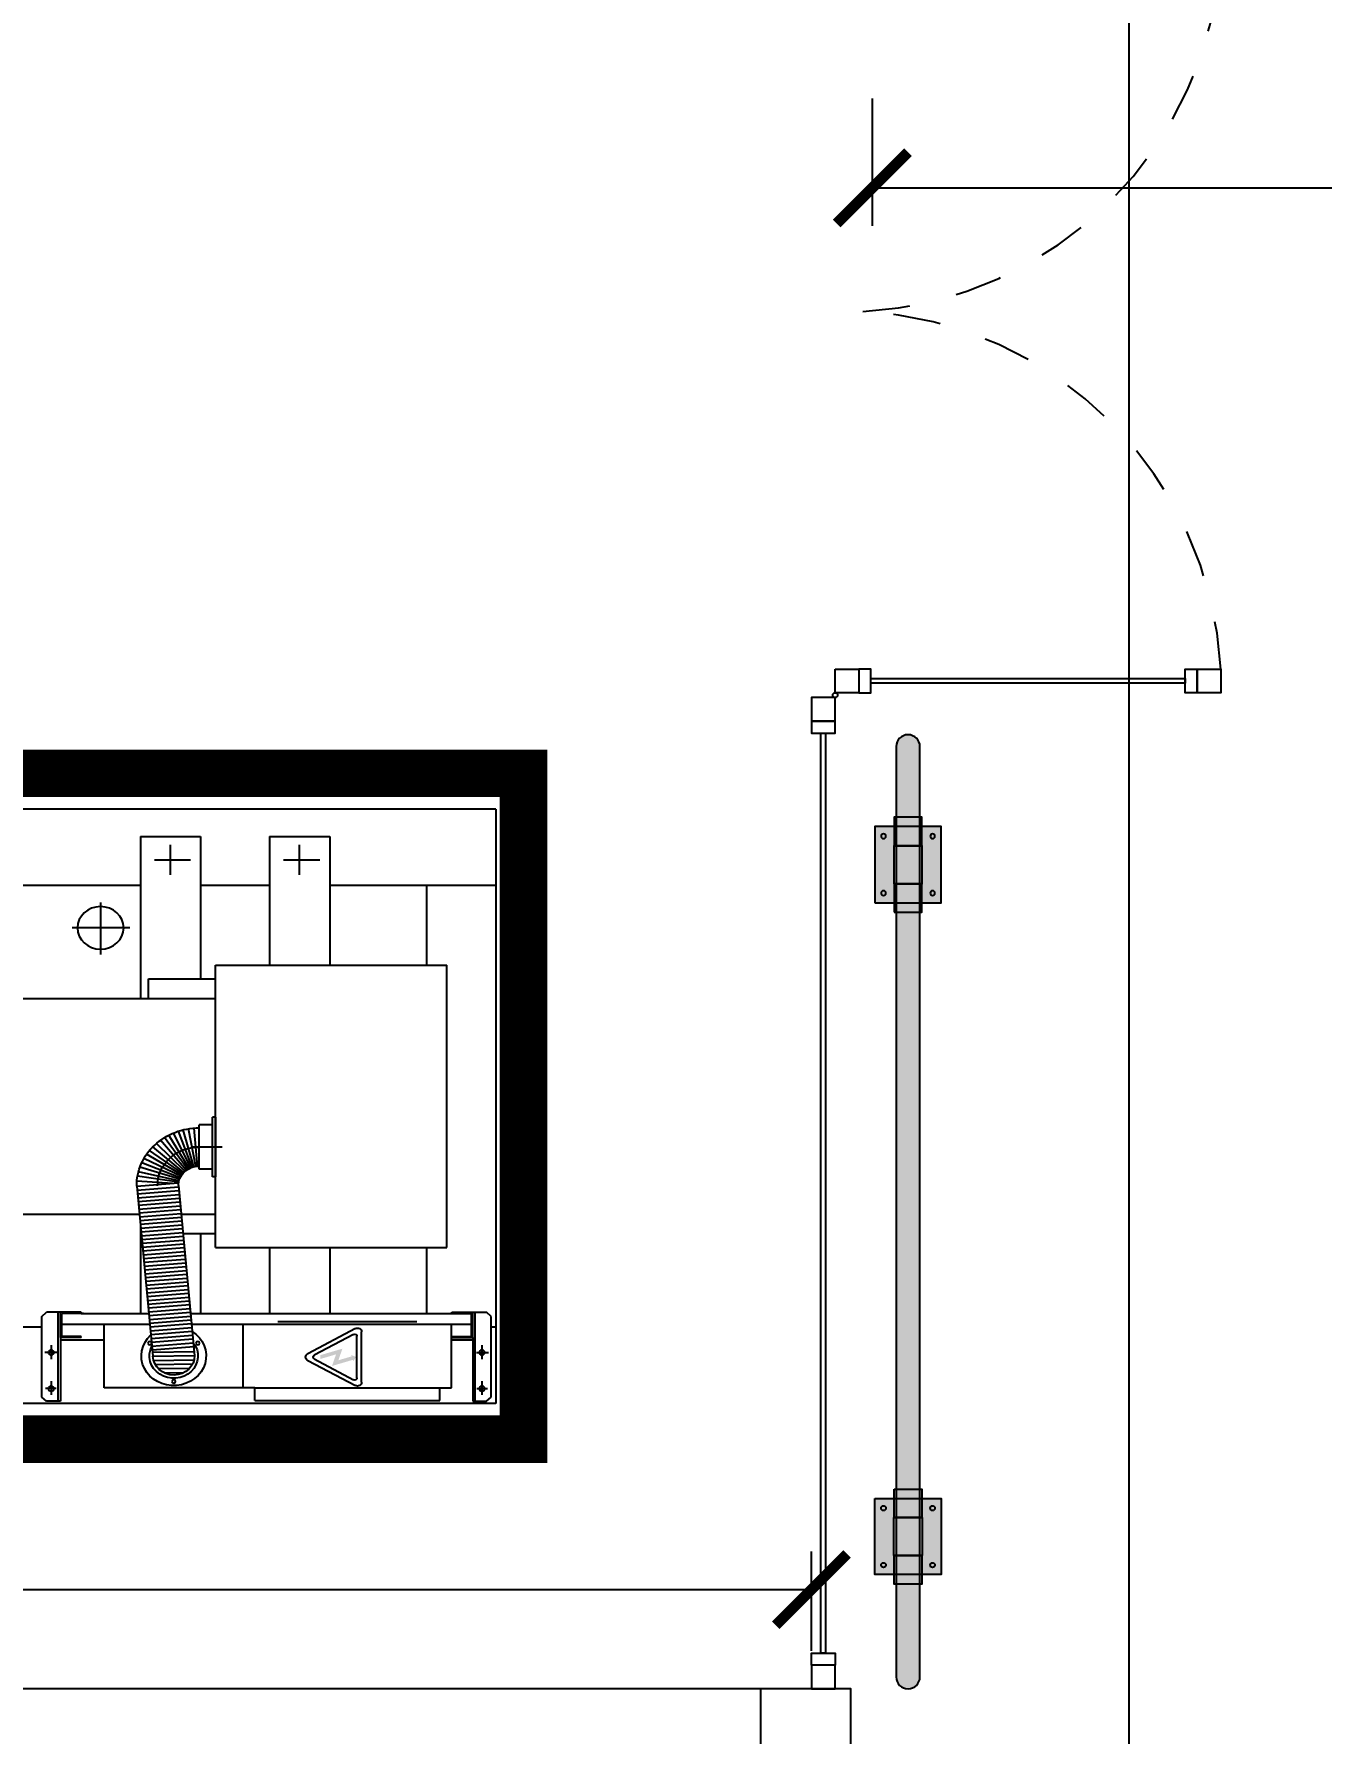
# Model space of a CAD drawing. Header units: millimetres. Extents: x -129 to 3172, y -143 to 919.
# Drawn here: x -50.74 to -48.033, y 33.584 to 37.158 of the extents above; entities that cross this region are included whole.
import ezdxf

# ---------------------------------------------------------------- set-up
doc = ezdxf.new("R2010")
doc.units = ezdxf.units.MM
doc.header["$LTSCALE"] = 0.1
doc.linetypes.add('DASHED2', pattern=[0.375, 0.25, -0.125])
doc.linetypes.add('HIDDEN', pattern=[9.525, 6.35, -3.175])
for name, color, linetype in [('A-MURO BLOCK', 4, 'Continuous'), ('C-METALICA', 8, 'Continuous'), ('D-PARACHOQUE', 8, 'Continuous'), ('E-GENERAL', 8, 'Continuous'), ('H-HATCH MURO', 252, 'Continuous'), ('P-PINT VIAL AMARILLA', 9, 'Continuous'), ('zA-COTAS', 1, 'Continuous')]:
    doc.layers.add(name, color=color, linetype=linetype)
doc.styles.add('ROMANS', font='ROMANS.SHX', dxfattribs={"width": 0.8, "height": 0.2})
doc.dimstyles.new('COTA 1-125', dxfattribs={"dimtxt": 0.2, "dimasz": 0.15, "dimexe": 0.08, "dimexo": 0.08, "dimgap": 0.06, "dimtad": 1, "dimzin": 0, "dimdsep": 46, "dimtxsty": 'ROMANS', "dimblk": 'ARCHTICK', "dimcen": 0, "dimclrd": 256, "dimclre": 8, "dimclrt": 3, "dimadec": 0, "dimazin": 0, "dimtfac": 1, "dimtofl": 0, "dimtmove": 0, "dimatfit": 3, "dimldrblk": 'ARCHTICK', "dimfxl": 1, "dimtolj": 1, "dimtzin": 0, "dimlwd": -1, "dimlwe": -1, "dimarcsym": 0})

# ---------------------------------------------------------------- blocks, each defined once
blk = doc.blocks.new('PLT - Parachoque pie')
at = {"layer": 'D-PARACHOQUE'}
h = blk.add_hatch(color=253, dxfattribs=at)
h.paths.add_polyline_path([(0.041, 0.18), (0.099, 0.18), (0.099, 0.12), (0.041, 0.12)])
h.paths.add_polyline_path([(0.04, 0.12), (0.1, 0.12), (0.1, 0.04), (0.04, 0.04)])
h.paths.add_polyline_path([(0.041, 0.04), (0.099, 0.04), (0.099, -0.02), (0.041, -0.02)])
blk.add_hatch(color=254, dxfattribs=at).paths.add_polyline_path([(0, 0.16), (0.14, 0.16), (0.14, 0), (0, 0)])
for points in [[(0.041, 0.18), (0.099, 0.18), (0.099, 0.12), (0.041, 0.12)], [(0, 0.16), (0.14, 0.16), (0.14, 0), (0, 0)], [(0.04, 0.12), (0.1, 0.12), (0.1, 0.04), (0.04, 0.04)], [(0.041, 0.04), (0.099, 0.04), (0.099, -0.02), (0.041, -0.02)]]:
    blk.add_lwpolyline(points, close=True, dxfattribs=at)
for centre in [(0.0184, 0.1398, -0.0122), (0.1216, 0.1398, -0.0122), (0.0184, 0.0202, -0.0122), (0.1216, 0.0202, -0.0122)]:
    blk.add_circle(centre, 0.00498, dxfattribs=at)
blk = doc.blocks.new('grupo electrogeno')
at = {"layer": 'E-GENERAL'}
blk.add_hatch(color=256, dxfattribs=at).paths.add_polyline_path([(-162.1993, 150.7831), (-162.2078, 150.8075), (-162.1798, 150.7993), (-162.1808, 150.7964), (-162.1706, 150.8006), (-162.1763, 150.8094), (-162.1773, 150.8066), (-162.2212, 150.8195), (-162.2127, 150.7951), (-162.2458, 150.8048), (-162.2458, 150.7968)])
for p, q in [((-161.8766, 150.8983), (-164.7965, 150.8983)), ((-161.8766, 149.6483), (-161.8766, 150.8983)), ((-162.2722, 150.8077), (-162.1721, 150.8608)), ((-162.5211, 150.8248), (-162.5859, 150.8258)), ((-162.5334, 150.8338), (-162.5732, 150.8344)), ((-162.2586, 150.8047), (-162.176, 150.8484)), ((-162.1687, 150.8446), (-162.1687, 150.757)), ((-162.1589, 150.8538), (-162.1589, 150.7477)), ((-162.6318, 150.4414), (-162.5978, 150.799)), ((-162.5103, 150.7896), (-162.5979, 150.7909)), ((-162.5102, 150.7983), (-162.5978, 150.7996)), ((-162.5112, 150.8071), (-162.5964, 150.8084)), ((-162.5146, 150.816), (-162.5927, 150.8171)), ((-162.5442, 150.4401), (-162.5102, 150.7983)), ((-162.1721, 150.7408), (-162.2722, 150.7938)), ((-162.176, 150.7532), (-162.2586, 150.7969)), ((-162.7924, 150.7644), (-162.7, 150.7644)), ((-162.6021, 150.7535), (-162.5151, 150.7465)), ((-162.6013, 150.7615), (-162.5143, 150.7545)), ((-162.6006, 150.7695), (-162.5136, 150.7625)), ((-162.5998, 150.7775), (-162.5128, 150.7705)), ((-162.599, 150.7855), (-162.5121, 150.7785)), ((-161.97, 150.7644), (-161.9252, 150.7644)), ((-162.8314, 150.7376), (-162.8995, 150.7376)), ((-162.6051, 150.7215), (-162.5181, 150.7145)), ((-162.6044, 150.7295), (-162.5174, 150.7225)), ((-162.6036, 150.7375), (-162.5166, 150.7305)), ((-162.6028, 150.7455), (-162.5159, 150.7385)), ((-161.8766, 150.7376), (-161.8863, 150.7376)), ((-162.624, 150.523), (-162.624, 150.709)), ((-162.6089, 150.6815), (-162.5219, 150.6746)), ((-162.6082, 150.6895), (-162.5212, 150.6825)), ((-162.6074, 150.6975), (-162.5204, 150.6905)), ((-162.6066, 150.7055), (-162.5197, 150.6985)), ((-162.6059, 150.7135), (-162.5189, 150.7065)), ((-162.4975, 150.5412), (-162.4975, 150.709)), ((-162.3525, 150.5702), (-162.3525, 150.709)), ((-162.226, 150.5702), (-162.226, 150.709)), ((-162.0225, 150.5702), (-162.0225, 150.709)), ((-162.612, 150.6495), (-162.525, 150.6426)), ((-162.6112, 150.6575), (-162.5242, 150.6506)), ((-162.6105, 150.6655), (-162.5235, 150.6586)), ((-162.6097, 150.6735), (-162.5227, 150.6666)), ((-162.6158, 150.6095), (-162.5288, 150.6026)), ((-162.615, 150.6175), (-162.528, 150.6106)), ((-162.6143, 150.6255), (-162.5273, 150.6186)), ((-162.6135, 150.6335), (-162.5265, 150.6266)), ((-162.6127, 150.6415), (-162.5257, 150.6346)), ((-162.6188, 150.5776), (-162.5318, 150.5706)), ((-162.6181, 150.5855), (-162.5311, 150.5786)), ((-162.6173, 150.5935), (-162.5303, 150.5866)), ((-162.6165, 150.6015), (-162.5295, 150.5946)), ((-162.6226, 150.5376), (-162.5356, 150.5306)), ((-162.6219, 150.5456), (-162.5349, 150.5386)), ((-162.6211, 150.5536), (-162.5341, 150.5466)), ((-162.6203, 150.5616), (-162.5333, 150.5546)), ((-162.6196, 150.5696), (-162.5326, 150.5626)), ((-162.6257, 150.5056), (-162.5387, 150.4986)), ((-162.6249, 150.5136), (-162.5379, 150.5066)), ((-162.6241, 150.5216), (-162.5371, 150.5146)), ((-162.6234, 150.5296), (-162.5364, 150.5226)), ((-162.6295, 150.4656), (-162.5425, 150.4586)), ((-162.6287, 150.4736), (-162.5417, 150.4666)), ((-162.6279, 150.4816), (-162.5409, 150.4746)), ((-162.6272, 150.4896), (-162.5402, 150.4826)), ((-162.6264, 150.4976), (-162.5394, 150.4906)), ((-162.6317, 150.4416), (-162.5447, 150.4346)), ((-162.5568, 150.4356), (-162.6315, 150.4306)), ((-162.631, 150.4496), (-162.544, 150.4426)), ((-162.6302, 150.4576), (-162.5432, 150.4506)), ((-162.5437, 150.4332), (-162.6302, 150.4207)), ((-162.543, 150.4299), (-162.6281, 150.4109)), ((-162.542, 150.4267), (-162.6251, 150.4013)), ((-162.5407, 150.4236), (-162.6212, 150.392)), ((-162.5391, 150.4206), (-162.6166, 150.383)), ((-162.5373, 150.4178), (-162.6111, 150.3744)), ((-162.5352, 150.415), (-162.6049, 150.3663)), ((-162.5329, 150.4125), (-162.5979, 150.3586)), ((-162.5304, 150.4101), (-162.5903, 150.3515)), ((-162.5277, 150.4079), (-162.5821, 150.345)), ((-162.5247, 150.406), (-162.5733, 150.3391)), ((-162.5216, 150.4043), (-162.564, 150.3339)), ((-162.5184, 150.4028), (-162.5543, 150.3295)), ((-162.515, 150.4015), (-162.5442, 150.3258)), ((-162.5116, 150.4006), (-162.5339, 150.3228)), ((-162.5078, 150.3998), (-162.5227, 150.3206)), ((-162.5041, 150.3994), (-162.5113, 150.3193)), ((-162.5004, 150.4059), (-162.5004, 150.3122)), ((-162.4722, 150.4059), (-162.5004, 150.4059)), ((-162.4664, 150.4216), (-162.4722, 150.4216)), ((-162.4722, 150.4216), (-162.4722, 150.2966)), ((-162.4664, 150.2966), (-162.4664, 150.4216)), ((-162.4519, 150.3591), (-162.5138, 150.3591)), ((-162.4722, 150.3122), (-162.5004, 150.3122)), ((-162.4664, 150.2966), (-162.4722, 150.2966)), ((-162.624, 149.7063), (-162.624, 150.0465)), ((-162.4975, 149.7063), (-162.4975, 150.0054)), ((-162.3525, 149.7063), (-162.3525, 149.9764)), ((-162.226, 149.7063), (-162.226, 149.9764)), ((-162.0225, 149.809), (-162.0225, 149.9764)), ((-162.7078, 149.8446), (-162.7078, 149.9545)), ((-162.6465, 149.8983), (-162.7678, 149.8983)), ((-162.624, 149.809), (-162.9102, 149.809)), ((-162.5608, 149.7866), (-162.5608, 149.7236)), ((-162.3525, 149.809), (-162.4975, 149.809)), ((-162.2892, 149.7866), (-162.2892, 149.7236)), ((-161.8766, 149.809), (-162.226, 149.809)), ((-162.5947, 149.7554), (-162.5187, 149.7554)), ((-162.3232, 149.7554), (-162.2471, 149.7554)), ((-162.624, 149.7063), (-162.4975, 149.7063)), ((-162.3525, 149.7063), (-162.226, 149.7063)), ((-161.8766, 149.6483), (-164.7965, 149.6483))]:
    blk.add_line(p, q, dxfattribs=at)
at = {"layer": 'E-GENERAL', "linetype": 'Continuous'}
for p, q in [((-162.8216, 150.8938), (-162.8314, 150.8849)), ((-162.7924, 150.8938), (-162.8216, 150.8938)), ((-162.7973, 150.8938), (-162.7973, 150.7063)), ((-162.7924, 150.7599), (-162.7924, 150.8938)), ((-161.9252, 150.7599), (-161.9252, 150.8938)), ((-161.9252, 150.8938), (-161.896, 150.8938)), ((-161.9204, 150.8938), (-161.9204, 150.7063)), ((-161.896, 150.8938), (-161.8863, 150.8849)), ((-162.8314, 150.8849), (-162.8314, 150.7153)), ((-162.8013, 150.867), (-162.8236, 150.867)), ((-162.8119, 150.8511), (-162.8119, 150.8805)), ((-162.7, 150.8653), (-162.7, 150.7313)), ((-162.408, 150.8653), (-162.7, 150.8653)), ((-162.3836, 150.8653), (-162.408, 150.8653)), ((-162.408, 150.8653), (-162.408, 150.7313)), ((-162.3836, 150.892), (-161.9943, 150.892)), ((-162.3836, 150.892), (-162.3836, 150.8653)), ((-162.3836, 150.8653), (-161.9943, 150.8653)), ((-161.9943, 150.892), (-161.9943, 150.8653)), ((-161.9943, 150.8653), (-161.97, 150.8653)), ((-161.97, 150.8653), (-161.97, 150.7313)), ((-161.9164, 150.867), (-161.894, 150.867)), ((-161.9058, 150.8511), (-161.9058, 150.8805)), ((-161.8863, 150.8849), (-161.8863, 150.7153)), ((-162.8001, 150.7912), (-162.8254, 150.7912)), ((-162.8119, 150.7754), (-162.8119, 150.8054)), ((-161.9175, 150.7912), (-161.8923, 150.7912)), ((-161.9058, 150.7754), (-161.9058, 150.8054)), ((-162.7924, 150.7599), (-162.7924, 150.7063)), ((-162.7486, 150.7599), (-162.7924, 150.7599)), ((-162.7895, 150.7572), (-162.7895, 150.709)), ((-162.7486, 150.7572), (-162.7895, 150.7572)), ((-162.7486, 150.7599), (-162.7486, 150.7572)), ((-161.969, 150.7599), (-161.969, 150.7572)), ((-161.969, 150.7599), (-161.9252, 150.7599)), ((-161.969, 150.7572), (-161.9281, 150.7572)), ((-161.9281, 150.7572), (-161.9281, 150.709)), ((-161.9252, 150.7599), (-161.9252, 150.7063)), ((-161.9252, 150.7599), (-161.9252, 150.7063)), ((-161.9252, 150.7599), (-161.9252, 150.7063)), ((-162.8314, 150.7153), (-162.8216, 150.7063)), ((-162.7895, 150.7313), (-162.6042, 150.7313)), ((-162.5165, 150.7313), (-161.9281, 150.7313)), ((-162.408, 150.7313), (-161.97, 150.7313)), ((-162.335, 150.7261), (-162.043, 150.7261)), ((-161.8863, 150.7153), (-161.896, 150.7063)), ((-162.7486, 150.7063), (-162.8216, 150.7063)), ((-162.7438, 150.709), (-162.7895, 150.709)), ((-162.7486, 150.709), (-162.6063, 150.709)), ((-162.7486, 150.709), (-162.7486, 150.7063)), ((-162.5187, 150.709), (-161.969, 150.709)), ((-161.969, 150.709), (-161.9281, 150.709)), ((-161.969, 150.709), (-161.969, 150.7063)), ((-161.969, 150.7063), (-161.896, 150.7063)), ((-162.5346, 150.5412), (-162.4664, 150.5412)), ((-162.4664, 150.5702), (-161.9797, 150.5702)), ((-162.4664, 150.5702), (-161.9797, 150.5702)), ((-162.4664, 150.5702), (-162.4664, 149.9764)), ((-161.9797, 150.5702), (-161.9797, 149.9764)), ((-163.0747, 150.5001), (-162.6262, 150.5001)), ((-162.5385, 150.5001), (-162.4664, 150.5001)), ((-163.0747, 150.0465), (-162.4664, 150.0465)), ((-162.6073, 150.0465), (-162.6073, 150.0054)), ((-162.6073, 150.0054), (-162.4664, 150.0054)), ((-162.4664, 149.9764), (-161.9797, 149.9764))]:
    blk.add_line(p, q, dxfattribs=at)
for centre in [(-162.8119, 150.867), (-161.9058, 150.867), (-162.8119, 150.7912), (-161.9058, 150.7912)]:
    blk.add_ellipse(centre, major_axis=(-0.00584, 0), ratio=0.91735, dxfattribs=at)
at = {"layer": 'E-GENERAL'}
for centre, major_axis, start_param, end_param in [((-162.554, 150.7983), (0.0681, 0), -0.96281, 3.929133), ((-162.1677, 150.8538), (0.00876, 0), 0, 2.094395), ((-162.554, 150.7983), (-0.0511, 0), 2.507091, 6.741313), ((-162.554, 150.7983), (0.0438, 0), -0.016199, 3.125393), ((-162.1735, 150.8446), (0.00487, 0), 0, 2.094395), ((-162.2679, 150.8008), (0.00876, 0), 2.094395, 4.18879), ((-162.2562, 150.8008), (0.00487, 0), 2.094395, 4.18879), ((-162.1735, 150.757), (-0.00487, 0), 1.047198, 3.141593), ((-162.1677, 150.7477), (0.00876, 0), 4.18879, 6.283185), ((-162.5004, 150.4394), (-0.1314, 0), -0.016199, 1.570796), ((-162.5004, 150.4394), (0.0876, 0), 3.125393, 4.712389), ((-162.5004, 150.4394), (-0.0438, 0), -0.016199, 1.570796)]:
    blk.add_ellipse(centre, major_axis=major_axis, ratio=0.91735, start_param=start_param, end_param=end_param, dxfattribs=at)
for centre, major_axis in [((-162.554, 150.8519), (-0.00389, 0)), ((-162.6045, 150.7715), (-0.00389, 0)), ((-162.5034, 150.7715), (-0.00389, 0)), ((-162.7078, 149.8983), (-0.0487, 0))]:
    blk.add_ellipse(centre, major_axis=major_axis, ratio=0.91735, dxfattribs=at)
blk = doc.blocks.new('A$C1F186A80')
at = {"xscale": -1, "rotation": 180}
blk.add_blockref('grupo electrogeno', (165.3067, 151.3562), dxfattribs=at)
blk = doc.blocks.new('_ARCHTICK')
at = {"color": 0, "linetype": 'ByBlock', "const_width": 0.15}
blk.add_lwpolyline([(-0.5, -0.5), (0.5, 0.5)], dxfattribs=at)
blk = doc.blocks.new('*D414')
at = {"layer": 'Defpoints', "color": 0, "transparency": 16777216}
for p in [(-49.1047, 33.8871), (-53.1984, 33.6785, -0.0219), (-49.1047, 33.6785, -0.0103)]:
    blk.add_point(p, dxfattribs=at)
at = {"layer": 'zA-COTAS', "color": 8, "linetype": 'HIDDEN', "transparency": 16777216}
for p, q in [((-53.1984, 33.7585), (-53.1984, 33.9671)), ((-49.1047, 33.7585), (-49.1047, 33.9671))]:
    blk.add_line(p, q, dxfattribs=at)
at = {"layer": 'zA-COTAS', "transparency": 16777216}
blk.add_line((-53.1984, 33.8871), (-49.1047, 33.8871), dxfattribs=at)
at = {"layer": 'zA-COTAS', "transparency": 16777216, "xscale": 0.15, "yscale": 0.15, "zscale": 0.15, "rotation": 180}
blk.add_blockref('_ARCHTICK', (-53.1984, 33.8871), dxfattribs=at)
at = {"layer": 'zA-COTAS', "transparency": 16777216, "xscale": 0.15, "yscale": 0.15, "zscale": 0.15}
blk.add_blockref('_ARCHTICK', (-49.1047, 33.8871), dxfattribs=at)
at = {"layer": 'zA-COTAS', "color": 3, "transparency": 16777216, "insert": (-51.1515, 34.0471), "char_height": 0.2, "attachment_point": 5, "style": 'ROMANS'}
blk.add_mtext('\\A1;4.09', dxfattribs=at)
blk = doc.blocks.new('*D421')
at = {"layer": 'Defpoints', "color": 0, "transparency": 16777216}
for p in [(-48.4367, 37.3866, 0.0017), (-48.4367, 4.5807), (-48.2227, 4.5807, -0.0201)]:
    blk.add_point(p, dxfattribs=at)
at = {"layer": 'zA-COTAS', "transparency": 16777216}
blk.add_line((-48.4367, 37.3866), (-48.4367, 4.5807), dxfattribs=at)
at = {"layer": 'zA-COTAS', "color": 8, "linetype": 'HIDDEN', "transparency": 16777216}
blk.add_line((-48.3027, 4.5807), (-48.5167, 4.5807), dxfattribs=at)
at = {"layer": 'zA-COTAS', "transparency": 16777216, "xscale": 0.15, "yscale": 0.15, "zscale": 0.15}
for p, rotation in [((-48.4367, 37.3866), 90), ((-48.4367, 4.5807), 270)]:
    blk.add_blockref('_ARCHTICK', p, dxfattribs=dict(at, rotation=rotation))
at = {"layer": 'zA-COTAS', "color": 3, "transparency": 16777216, "insert": (-48.5967, 20.9836), "char_height": 0.2, "attachment_point": 5, "rotation": 90, "style": 'ROMANS'}
blk.add_mtext('\\A1;32.81', dxfattribs=at)
blk = doc.blocks.new('*D427')
at = {"layer": 'Defpoints', "color": 0, "transparency": 16777216}
for p in [(-48.9765, 37.1029), (-26.423, 37.1029, 0.0194), (-26.423, 36.8349)]:
    blk.add_point(p, dxfattribs=at)
at = {"layer": 'zA-COTAS', "color": 8, "linetype": 'HIDDEN', "transparency": 16777216}
for p, q in [((-48.9765, 37.0229), (-48.9765, 36.7549)), ((-26.423, 37.0229), (-26.423, 36.7549))]:
    blk.add_line(p, q, dxfattribs=at)
at = {"layer": 'zA-COTAS', "transparency": 16777216}
blk.add_line((-48.9765, 36.8349), (-26.423, 36.8349), dxfattribs=at)
at = {"layer": 'zA-COTAS', "transparency": 16777216, "xscale": 0.15, "yscale": 0.15, "zscale": 0.15, "rotation": 180}
blk.add_blockref('_ARCHTICK', (-48.9765, 36.8349), dxfattribs=at)
at = {"layer": 'zA-COTAS', "transparency": 16777216, "xscale": 0.15, "yscale": 0.15, "zscale": 0.15}
blk.add_blockref('_ARCHTICK', (-26.423, 36.8349), dxfattribs=at)
at = {"layer": 'zA-COTAS', "color": 3, "transparency": 16777216, "insert": (-37.6997, 36.9949), "char_height": 0.2, "attachment_point": 5, "style": 'ROMANS'}
blk.add_mtext('\\A1;22.55', dxfattribs=at)

msp = doc.modelspace()

# ---------------------------------------------------------------- hatches: boundary and pattern name
at = {"layer": 'D-PARACHOQUE'}
h = msp.add_hatch(color=253, dxfattribs=at)
edge = h.paths.add_edge_path()
edge.add_arc((-48.9014, 35.6598), 0.025, 0, 180)
edge.add_line((-48.9264, 35.6598), (-48.9264, 33.7035))
edge.add_arc((-48.9014, 33.7035), 0.025, 180, 360)
edge.add_line((-48.8764, 33.7035), (-48.8764, 35.6598))
at = {"layer": 'H-HATCH MURO'}
h = msp.add_hatch(dxfattribs=at)
h.set_pattern_fill('ANGLE', color=256)
h.set_pattern_definition([(0, (0, 0.208), (0, 6.985), [5.08, -1.905]), (90, (0, 0.208), (-6.985, 4e-16), [5.08, -1.905])])
h.paths.add_polyline_path([(-49.0214, 33.6785), (-53.1984, 33.6785), (-53.1984, 33.4885), (-49.0214, 33.4885)])
h = msp.add_hatch(dxfattribs=at)
h.set_pattern_fill('ANGLE', color=256)
h.set_pattern_definition([(0, (0, 0), (0, 6.985), [5.08, -1.905]), (90, (0, 0), (-6.985, 4e-16), [5.08, -1.905])])
h.paths.add_polyline_path([(-49.2114, 32.6587), (-49.0214, 32.6587), (-49.0214, 33.6785), (-49.2114, 33.6785)])

# ---------------------------------------------------------------- linework, layer by layer
at = {"layer": 'A-MURO BLOCK'}
msp.add_line((-49.0214, 33.6785), (-53.1984, 33.6785), dxfattribs=at)
msp.add_lwpolyline([(-49.2114, 32.6587), (-49.0214, 32.6587), (-49.0214, 33.6785), (-49.2114, 33.6785)], close=True, dxfattribs=at)
at = {"layer": 'C-METALICA'}
for points in [[(-49.0547, 35.823), (-49.0047, 35.823), (-49.0047, 35.773), (-49.0547, 35.773)], [(-48.2936, 35.823), (-48.2436, 35.823), (-48.2436, 35.773), (-48.2936, 35.773)], [(-48.3186, 35.793), (-48.9797, 35.793), (-48.9797, 35.803), (-48.3186, 35.803)], [(-49.0547, 35.763), (-49.1047, 35.763), (-49.1047, 35.713), (-49.0547, 35.713)], [(-49.0847, 33.7535), (-49.0847, 35.688), (-49.0747, 35.688), (-49.0747, 33.7535)], [(-49.0547, 33.7285), (-49.1047, 33.7285), (-49.1047, 33.6785), (-49.0547, 33.6785)]]:
    msp.add_lwpolyline(points, close=True, dxfattribs=at)
for points in [[(-49.0047, 35.773), (-48.9797, 35.773), (-48.9797, 35.823), (-49.0047, 35.823), (-49.0047, 35.773)], [(-48.2936, 35.773), (-48.3186, 35.773), (-48.3186, 35.823), (-48.2936, 35.823), (-48.2936, 35.773)], [(-49.1047, 35.713), (-49.1047, 35.688), (-49.0547, 35.688), (-49.0547, 35.713), (-49.1047, 35.713)], [(-49.1047, 33.7285), (-49.1047, 33.7535), (-49.0547, 33.7535), (-49.0547, 33.7285), (-49.1047, 33.7285)]]:
    msp.add_lwpolyline(points, dxfattribs=at)
msp.add_circle((-49.0547, 35.768), 0.005, dxfattribs=at)
at = {"layer": 'C-METALICA', "color": 8, "linetype": 'DASHED2'}
for centre, start, end in [((-49.0381, 37.3691), 272.9964, 356.9352), ((-49.0381, 35.7804), 3.0648, 87.0036)]:
    msp.add_arc(centre, 0.7954, start, end, dxfattribs=at)
at = {"layer": 'D-PARACHOQUE'}
msp.add_lwpolyline([(-48.9264, 35.6598), (-48.9264, 33.7035, 1), (-48.8764, 33.7035), (-48.8764, 35.6598, 1), (-48.9264, 35.6598), (-48.9264, 35.6598)], format="xyb", dxfattribs=at)
at = {"layer": 'P-PINT VIAL AMARILLA', "const_width": 0.1}
msp.add_lwpolyline([(-52.7419, 35.6037), (-52.7419, 34.2037), (-49.71, 34.2037), (-49.71, 35.6037)], close=True, dxfattribs=at)

# ---------------------------------------------------------------- block references
for name, p in [('A$C1F186A80', (-53.1984, 33.8207)), ('PLT - Parachoque pie', (-48.9714, 33.9186))]:
    msp.add_blockref(name, p)
at = {"xscale": -1, "rotation": 180}
msp.add_blockref('PLT - Parachoque pie', (-48.9714, 35.4915), dxfattribs=at)

# ---------------------------------------------------------------- dimensions: what is measured, and where the dimension line sits
at = {"layer": 'zA-COTAS'}
dim = msp.add_linear_dim(base=(-48.4367, 4.5807, 0.0202), p1=(-48.4367, 37.3866, 0.0219), p2=(-48.2227, 4.5807, 0.0001), angle=90, dimstyle='COTA 1-125', dxfattribs=at)
dim.commit()
dim.dimension.update_dxf_attribs({"geometry": '*D421', "text_midpoint": (-48.5967, 20.9836, 0.0202)})
for base, p1, p2, picture, middle in [((-26.423, 36.8349, 0.0219), (-48.9765, 37.1029, 0.0219), (-26.423, 37.1029, 0.0413), '*D427', (-37.6997, 36.9949, 0.0219)), ((-49.1047, 33.8871, 0.0219), (-53.1984, 33.6785), (-49.1047, 33.6785, 0.0116), '*D414', (-51.1515, 34.0471, 0.0219))]:
    dim = msp.add_linear_dim(base=base, p1=p1, p2=p2, dimstyle='COTA 1-125', dxfattribs=at)
    dim.commit()
    dim.dimension.update_dxf_attribs({"geometry": picture, "text_midpoint": middle})

doc.saveas('drawing.dxf')
